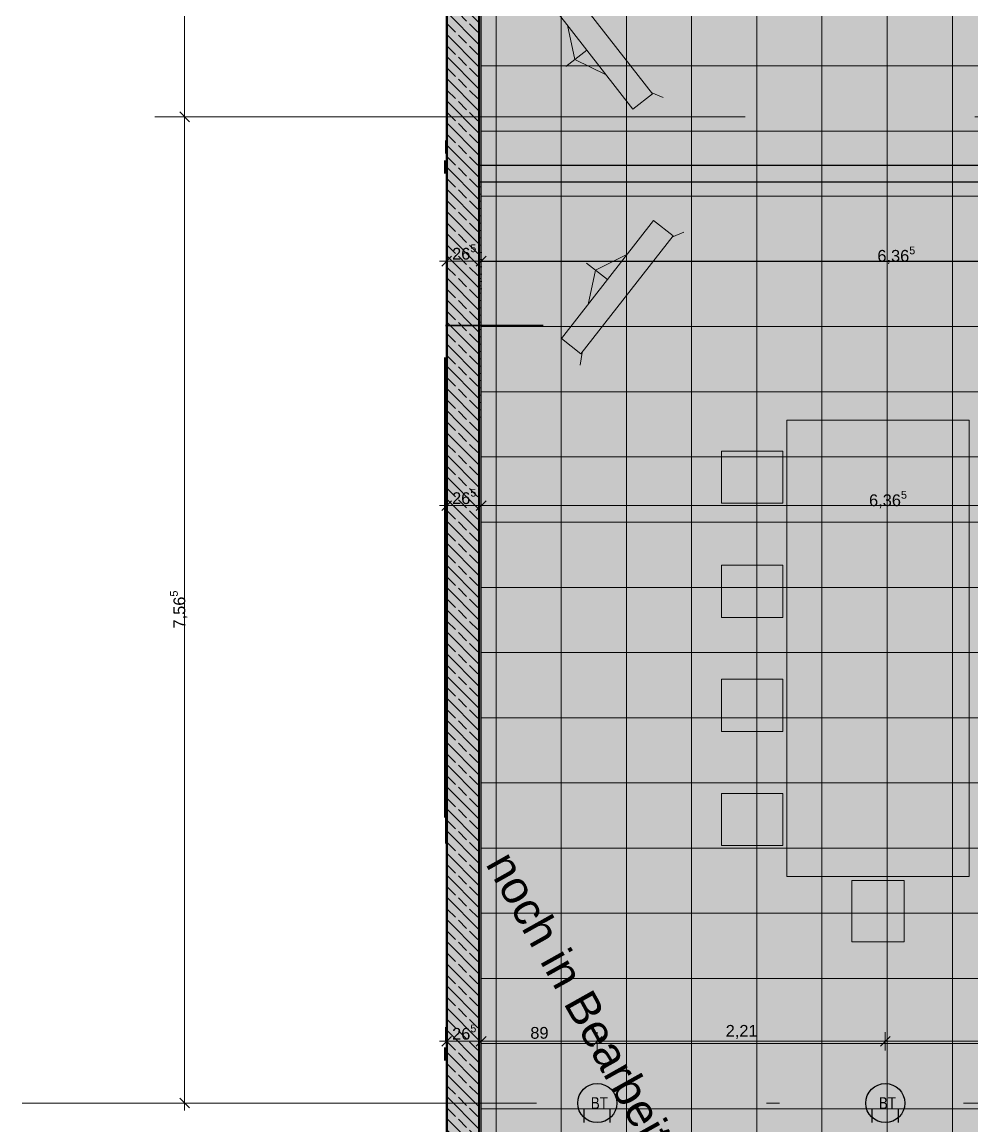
# Model space of a CAD drawing. Header units: metres. Extents: x -22.4 to 53.1, y 133.6 to 157.9.
# Drawn here: x -22.43 to -15.14, y 138.36 to 146.83 of the extents above; entities that cross this region are included whole.
import ezdxf

# ---------------------------------------------------------------- set-up
doc = ezdxf.new("R2010")
doc.units = ezdxf.units.M
doc.header["$MEASUREMENT"] = 0
doc.linetypes.add('Punktlinie', pattern=[0.0035, 0, -0.0035])
doc.linetypes.add('Strichpunktlinie', pattern=[0.006703, 0.003528, -0.001764, 0, -0.001411])
for name, color, linetype in [('00  Raster', 7, 'Continuous'), ('10  Wand Massiv', 7, 'Continuous'), ('10  Wand Massiv_Schnittschraffur', 7, 'Continuous'), ('20  TGA - Revi+BT', 7, 'Continuous'), ('20  Wand Leichtbau', 7, 'Continuous'), ('30  Grundstück Grenze', 7, 'Continuous'), ('40  Bemaßung 1_50 Achse', 7, 'Continuous'), ('40 Bemaßung 1_ 50 Bodenspiegel', 7, 'Continuous'), ('50  NUF - Raumstempel', 7, 'Continuous'), ('70  Schnittlinien', 7, 'Continuous'), ('Neubau_10  Wand Massiv', 7, 'Continuous'), ('Neubau_20  Boden Aufbauten', 7, 'Continuous'), ('Neubau_20  Boden Aufbauten_Deckschraffur', 7, 'Continuous'), ('Neubau_20  Möbel', 7, 'Continuous'), ('Neubau_20  TGA - Revi+BT', 7, 'Continuous'), ('Neubau_20 Wand Leichtbau MIETERAUSBAU', 7, 'Continuous'), ('Neubau_20 Wand Leichtbau MIETERAUSBAU_Schnittschraffur', 7, 'Continuous')]:
    doc.layers.add(name, color=color, linetype=linetype)
doc.styles.add('ERSTELLTER_STIL_1', font='')
doc.styles.add('ERSTELLTER_STIL_2', font='')
doc.styles.get('ERSTELLTER_STIL_1').set_extended_font_data('Arial')
doc.styles.get('ERSTELLTER_STIL_2').set_extended_font_data('Arial Narrow')
pattern_1 = [(26.86749, (-110.107942, 75.264664), (-0.0112982155, 0.0223013526), [0, -0.025])]

msp = doc.modelspace()

# ---------------------------------------------------------------- hatches: boundary and pattern name
at = {"layer": '10  Wand Massiv_Schnittschraffur', "linetype": 'Continuous', "lineweight": 0, "true_color": 0xffffff}
for points in [[(-18.9216, 143.7549), (-18.9216, 150.5445), (-19.1716, 150.5445), (-19.1716, 143.7549)], [(-18.9066, 145.73), (-18.9066, 150.5445), (-18.9216, 150.5445), (-18.9216, 145.73)], [(-18.9216, 145.605), (-18.9216, 143.7549), (-18.9066, 143.7549), (-18.9066, 145.605)], [(-18.9216, 137.9199), (-18.9216, 143.7549), (-19.1716, 143.7549), (-19.1716, 137.9199)], [(-18.9066, 137.9199), (-18.9066, 143.7549), (-18.9216, 143.7549), (-18.9216, 137.9199)]]:
    msp.add_hatch(color=7, dxfattribs=at).paths.add_polyline_path(points)
at = {"layer": '10  Wand Massiv_Schnittschraffur', "linetype": 'Continuous', "lineweight": 13, "true_color": 0x000100}
h = msp.add_hatch(dxfattribs=at)
h.set_pattern_fill('Beton__Stahlbeton_0001', color=98, style=0, pattern_type=2)
h.set_pattern_definition([(135, (-110.10794, 75.26466), (0.08485281, 0.08485281), []), (135, (-110.15037, 75.22224), (0.08485281, 0.08485281), [0.09, -0.03])])
h.paths.add_polyline_path([(-18.9216, 143.7549), (-18.9216, 150.5445), (-19.1716, 150.5445), (-19.1716, 143.7549)])
h = msp.add_hatch(dxfattribs=at)
h.set_pattern_fill('Gips_0001', color=98, style=0, pattern_type=2)
h.set_pattern_definition(pattern_1)
h.paths.add_polyline_path([(-18.9066, 145.73), (-18.9066, 150.5445), (-18.9216, 150.5445), (-18.9216, 145.73)])
h = msp.add_hatch(dxfattribs=at)
h.set_pattern_fill('Gips_0001', color=98, style=0, pattern_type=2)
h.set_pattern_definition(pattern_1)
h.paths.add_polyline_path([(-18.9216, 145.605), (-18.9216, 143.7549), (-18.9066, 143.7549), (-18.9066, 145.605)])
h = msp.add_hatch(dxfattribs=at)
h.set_pattern_fill('Beton__Stahlbeton_0001', color=98, style=0, pattern_type=2)
h.set_pattern_definition([(135, (-110.10794, 75.26466), (0.08485281, 0.08485281), []), (135, (-110.15037, 75.22224), (0.08485281, 0.08485281), [0.09, -0.03])])
h.paths.add_polyline_path([(-18.9216, 137.9199), (-18.9216, 143.7549), (-19.1716, 143.7549), (-19.1716, 137.9199)])
h = msp.add_hatch(dxfattribs=at)
h.set_pattern_fill('Gips_0001', color=98, style=0, pattern_type=2)
h.set_pattern_definition(pattern_1)
h.paths.add_polyline_path([(-18.9066, 137.9199), (-18.9066, 143.7549), (-18.9216, 143.7549), (-18.9216, 137.9199)])
at = {"layer": 'Neubau_20  Boden Aufbauten_Deckschraffur', "linetype": 'Continuous', "lineweight": 0, "true_color": 0xffffff}
msp.add_hatch(color=7, dxfattribs=at).paths.add_polyline_path([(-10.4166, 150.382), (-18.9066, 150.382), (-18.9066, 145.78), (-18.9066, 137.9199), (-12.5191, 137.9199), (-12.4315, 137.9199), (-12.4315, 143.6799), (-12.4941, 143.6799), (-12.4941, 145.73), (-12.3691, 145.73), (-9.8816, 145.7299), (-9.8816, 150.225), (-10.4166, 150.225)])
at = {"layer": 'Neubau_20  Boden Aufbauten_Deckschraffur', "linetype": 'Continuous', "lineweight": 18}
h = msp.add_hatch(dxfattribs=at)
h.set_pattern_fill('Verband__Quadrat__50x50__4D', color=6, style=0, pattern_type=2)
h.set_pattern_definition([(0, (-7.29265, 148.9955), (0, 0.5), []), (90, (-7.29265, 148.9955), (-0.5, 0), [])])
h.paths.add_polyline_path([(-10.4166, 150.382), (-18.9066, 150.382), (-18.9066, 145.78), (-18.9066, 137.9199), (-12.5191, 137.9199), (-12.4315, 137.9199), (-12.4315, 143.6799), (-12.4941, 143.6799), (-12.4941, 145.73), (-12.3691, 145.73), (-9.8816, 145.7299), (-9.8816, 150.225), (-10.4166, 150.225)])
at = {"layer": 'Neubau_20 Wand Leichtbau MIETERAUSBAU_Schnittschraffur', "linetype": 'Continuous', "lineweight": 18}
for points in [[(-18.9216, 145.73), (-18.9216, 145.605), (-18.9066, 145.605), (-18.9066, 145.73)], [(-18.9066, 145.605), (-12.494, 145.605), (-12.369, 145.73), (-18.9066, 145.73)]]:
    msp.add_hatch(color=9, dxfattribs=at).paths.add_polyline_path(points)

# ---------------------------------------------------------------- linework, layer by layer
at = {"layer": '00  Raster', "color": 7, "linetype": 'Strichpunktlinie', "lineweight": 13, "ltscale": 1000}
for p, q in [((-19.1816, 133.7291), (-19.1816, 155.8899)), ((-22.0094, 138.5399), (-22.4289, 138.5399)), ((-22.0094, 138.5399), (33.1556, 138.5399))]:
    msp.add_line(p, q, dxfattribs=at)
at = {"layer": '00  Raster', "color": 5, "linetype": 'Strichpunktlinie', "lineweight": 13, "ltscale": 1000}
for q in [(-21.4108, 146.1049), (33.1556, 146.1049)]:
    msp.add_line((-20.4108, 146.1049), q, dxfattribs=at)
at = {"layer": '10  Wand Massiv', "color": 7, "linetype": 'Continuous', "lineweight": 50, "ltscale": 1000}
for p, q in [((-18.9216, 145.73), (-18.9216, 150.5445)), ((-18.9216, 145.73), (-18.9216, 145.605)), ((-18.9216, 145.73), (-18.9216, 145.605)), ((-18.9216, 143.7549), (-18.9216, 145.605)), ((-18.9216, 137.9199), (-18.9216, 143.7549))]:
    msp.add_line(p, q, dxfattribs=at)
at = {"layer": '10  Wand Massiv', "color": 7, "linetype": 'Continuous', "lineweight": 50, "ltscale": 1000, "flags": 128}
for points in [[(-19.1716, 150.5445), (-19.1716, 143.7549)], [(-19.1716, 143.7549), (-19.1716, 137.9199)]]:
    msp.add_lwpolyline(points, dxfattribs=at)
at = {"layer": '10  Wand Massiv', "color": 7, "linetype": 'Continuous', "lineweight": 13, "ltscale": 1000, "flags": 128}
for points in [[(-18.9066, 145.73), (-18.9066, 150.5445)], [(-18.9066, 143.7549), (-18.9066, 145.605)], [(-18.9066, 137.9199), (-18.9066, 143.7549)]]:
    msp.add_lwpolyline(points, dxfattribs=at)
at = {"layer": '30  Grundstück Grenze', "color": 1, "linetype": 'Strichpunktlinie', "lineweight": 100, "ltscale": 1000, "flags": 128}
msp.add_lwpolyline([(-19.1814, 157.8648), (-19.1816, 137.562), (-17.028, 133.7291)], dxfattribs=at)
at = {"layer": '40  Bemaßung 1_50 Achse', "color": 7, "linetype": 'Continuous', "lineweight": 13, "ltscale": 1000}
for p, q in [((-21.1816, 152.3899), (-21.1816, 146.1049)), ((-21.1441, 146.0674), (-21.2191, 146.1424)), ((-21.2519, 146.1049), (-21.1113, 146.1049)), ((-21.1816, 146.1049), (-21.1816, 138.5399)), ((-21.2519, 138.5399), (-21.1113, 138.5399)), ((-21.2191, 138.5774), (-21.1441, 138.5024)), ((-21.1816, 138.5399), (-21.1816, 138.4837))]:
    msp.add_line(p, q, dxfattribs=at)
at = {"layer": '40 Bemaßung 1_ 50 Bodenspiegel', "color": 7, "linetype": 'Continuous', "lineweight": 13, "ltscale": 1000}
for p, q in [((-19.1341, 145.0352), (-19.2091, 144.9602)), ((-19.1716, 144.9274), (-19.1716, 145.0681)), ((-18.8691, 145.0352), (-18.9441, 144.9602)), ((-18.9066, 144.9274), (-18.9066, 145.0681)), ((-19.2278, 144.9977), (-19.1716, 144.9977)), ((-19.1716, 144.9977), (-18.9066, 144.9977)), ((-18.9066, 144.9977), (-12.5441, 144.9977)), ((-19.1716, 143.0526), (-19.1716, 143.1932)), ((-18.9066, 143.0526), (-18.9066, 143.1932)), ((-19.2278, 143.1229), (-19.1716, 143.1229)), ((-19.1341, 143.1604), (-19.2091, 143.0854)), ((-19.1716, 143.1229), (-18.9066, 143.1229)), ((-18.8691, 143.1604), (-18.9441, 143.0854)), ((-18.9066, 143.1229), (-12.5441, 143.1229)), ((-19.1341, 139.052), (-19.2091, 138.977)), ((-19.1716, 138.9442), (-19.1716, 139.0848)), ((-18.8691, 139.052), (-18.9441, 138.977)), ((-18.9066, 138.9442), (-18.9066, 139.0848)), ((-17.9791, 139.052), (-18.0541, 138.977)), ((-18.0166, 138.9442), (-18.0166, 139.0848)), ((-15.7691, 139.052), (-15.8441, 138.977)), ((-15.8066, 138.9442), (-15.8066, 139.0848)), ((-19.2278, 139.0145), (-19.1716, 139.0145)), ((-19.1716, 139.0145), (-18.9066, 139.0145)), ((-18.9066, 139.0145), (-18.0166, 139.0145)), ((-18.0166, 139.0145), (-15.8066, 139.0145)), ((-15.8066, 139.0145), (-13.7816, 139.0145))]:
    msp.add_line(p, q, dxfattribs=at)
at = {"layer": '50  NUF - Raumstempel', "color": 7, "linetype": 'Punktlinie', "lineweight": 13, "ltscale": 1000, "flags": 128}
msp.add_lwpolyline([(-18.9066, 137.869), (-18.9066, 150.382), (-9.7966, 150.382), (-9.7966, 152.8749), (3.7184, 152.8749), (3.7184, 152.6049), (3.5534, 152.6049), (3.5534, 152.1749), (3.7184, 152.1749), (3.7184, 146.3199), (3.5534, 146.3199), (3.5534, 145.8899), (3.7184, 145.8899), (3.7184, 145.7049), (-1.7166, 145.7049), (-1.7166, 141.4699), (-3.0116, 141.4699), (-3.0116, 138.1049), (-5.6066, 138.1049), (-5.6066, 137.869)], close=True, dxfattribs=at)
at = {"layer": '70  Schnittlinien', "color": 7, "linetype": 'Strichpunktlinie', "lineweight": 35, "ltscale": 1000}
msp.add_line((-19.1816, 144.5041), (-18.4316, 144.5041), dxfattribs=at)
at = {"layer": 'Neubau_10  Wand Massiv', "color": 7, "linetype": 'Continuous', "lineweight": 25, "ltscale": 1000}
for p, q in [((-18.9066, 145.73), (-18.9216, 145.73)), ((-18.9066, 145.73), (-18.9216, 145.73)), ((-18.9216, 145.605), (-18.9066, 145.605)), ((-18.9216, 145.605), (-18.9066, 145.605))]:
    msp.add_line(p, q, dxfattribs=at)
at = {"layer": 'Neubau_20  Boden Aufbauten', "color": 7, "linetype": 'Continuous', "lineweight": 13, "ltscale": 1000, "flags": 128}
msp.add_lwpolyline([(-10.4166, 150.382), (-18.9066, 150.382), (-18.9066, 145.78), (-18.9066, 137.9199), (-12.5191, 137.9199), (-12.4315, 137.9199), (-12.4315, 143.6799), (-12.4941, 143.6799), (-12.4941, 145.73), (-12.3691, 145.73), (-9.8816, 145.7299), (-9.8816, 150.225), (-10.4166, 150.225)], close=True, dxfattribs=at)
at = {"layer": 'Neubau_20  Möbel', "color": 9, "linetype": 'Continuous', "lineweight": 18, "ltscale": 1000}
for p, q in [((-18.1878, 146.5454), (-18.2449, 146.8082)), ((-18.0959, 146.617), (-18.258, 146.4907)), ((-18.1878, 146.5454), (-17.9469, 146.4257)), ((-17.5096, 146.2526), (-17.6019, 146.292)), ((-17.3516, 145.2209), (-17.444, 145.1815)), ((-18.0298, 144.9281), (-17.7889, 145.0477)), ((-17.9379, 144.8565), (-18.1, 144.9828)), ((-18.0298, 144.9281), (-18.0869, 144.6652)), ((-18.1479, 144.1988), (-18.1323, 144.298))]:
    msp.add_line(p, q, dxfattribs=at)
at = {"layer": 'Neubau_20  Möbel', "color": 9, "linetype": 'Continuous', "lineweight": 18, "ltscale": 1000, "flags": 128}
for points in [[(-17.593, 146.2805), (-18.2992, 147.1869), (-18.449, 147.0702), (-17.7429, 146.1638)], [(-17.4351, 145.1929), (-18.1412, 144.2866), (-18.291, 144.4033), (-17.5849, 145.3097)], [(-16.5621, 143.778), (-15.1621, 143.7778), (-15.1628, 140.2778), (-16.5628, 140.278)], [(-16.5921, 143.5406), (-16.5922, 143.1406), (-17.0622, 143.1406), (-17.0621, 143.5406)], [(-16.5923, 142.6656), (-16.5924, 142.2656), (-17.0624, 142.2656), (-17.0623, 142.6656)], [(-16.5925, 141.7906), (-16.5926, 141.3906), (-17.0626, 141.3906), (-17.0625, 141.7906)], [(-16.5926, 140.9156), (-16.5927, 140.5156), (-17.0627, 140.5156), (-17.0626, 140.9156)], [(-16.0628, 140.248), (-15.6628, 140.2479), (-15.6629, 139.7779), (-16.0629, 139.778)]]:
    msp.add_lwpolyline(points, close=True, dxfattribs=at)
at = {"layer": 'Neubau_20  TGA - Revi+BT', "color": 1, "linetype": 'Continuous', "lineweight": 25, "ltscale": 1000}
for p, q in [((-18.1166, 138.3899), (-18.1166, 138.4899)), ((-17.9166, 138.3899), (-17.9166, 138.4899)), ((-15.9066, 138.3899), (-15.9066, 138.4899)), ((-15.7066, 138.3899), (-15.7066, 138.4899))]:
    msp.add_line(p, q, dxfattribs=at)
for centre in [(-18.0166, 138.5399), (-15.8066, 138.5399)]:
    msp.add_circle(centre, 0.15, dxfattribs=at)
at = {"layer": 'Neubau_20 Wand Leichtbau MIETERAUSBAU', "color": 7, "linetype": 'Continuous', "lineweight": 25, "ltscale": 1000, "flags": 128}
for points in [[(-12.369, 145.73), (-18.9066, 145.73)], [(-18.9066, 145.605), (-12.494, 145.605)]]:
    msp.add_lwpolyline(points, dxfattribs=at)

# ---------------------------------------------------------------- texts
at = {"layer": '20  TGA - Revi+BT', "color": 1, "linetype": 'Continuous', "lineweight": 25, "char_height": 0.09, "attachment_point": 6, "rotation": 359.99983, "style": 'ERSTELLTER_STIL_2'}
for insert in [(-17.9347, 138.5404), (-15.7247, 138.5404)]:
    msp.add_mtext('\\A1;{\\pqr;\\fArial Narrow|b0|i0|c0|p38;BT }', dxfattribs=dict(at, insert=insert))
at = {"layer": '20  Wand Leichtbau', "color": 7, "linetype": 'Continuous', "lineweight": 100, "insert": (-18.6592, 140.4974), "char_height": 0.25, "attachment_point": 1, "rotation": 299.26249, "style": 'ERSTELLTER_STIL_1'}
msp.add_mtext('\\A1;{\\pql;\\fArial|b0|i0|c0|p38;noch in Bearbeitung}', dxfattribs=at)
at = {"layer": '40  Bemaßung 1_50 Achse', "color": 7, "linetype": 'Continuous', "lineweight": 13, "insert": (-21.1512, 142.1801), "char_height": 0.09, "attachment_point": 7, "rotation": 90, "style": 'ERSTELLTER_STIL_1'}
msp.add_mtext('\\A1;{\\pql;\\fArial|b0|i0|c0|p38;7,56\\fArial|b0|i0|c0|p38;\\A1{\\H.66x;\\S5^  ;}}', dxfattribs=at)
at = {"layer": '40 Bemaßung 1_ 50 Bodenspiegel', "color": 7, "linetype": 'Continuous', "lineweight": 13, "char_height": 0.09, "attachment_point": 7, "style": 'ERSTELLTER_STIL_1'}
for s, insert, rotation in [('\\A1;{\\pql;\\fArial|b0|i0|c0|p38;26\\fArial|b0|i0|c0|p38;\\A1{\\H.66x;\\S5^  ;}}', (-19.1299, 144.9834), 0), ('\\A1;{\\pql;\\fArial|b0|i0|c0|p38;6,36\\fArial|b0|i0|c0|p38;\\A1{\\H.66x;\\S5^  ;}}', (-15.8676, 144.9674), 0), ('\\A1;{\\pql;\\fArial|b0|i0|c0|p38;26\\fArial|b0|i0|c0|p38;\\A1{\\H.66x;\\S5^  ;}}', (-19.1299, 143.1086), 360), ('\\A1;{\\pql;\\fArial|b0|i0|c0|p38;6,36\\fArial|b0|i0|c0|p38;\\A1{\\H.66x;\\S5^  ;}}', (-15.9313, 143.0926), 360), ('\\A1;{\\pql;\\fArial|b0|i0|c0|p38;26\\fArial|b0|i0|c0|p38;\\A1{\\H.66x;\\S5^  ;}}', (-19.1299, 139.0002), 360)]:
    msp.add_mtext(s, dxfattribs=dict(at, insert=insert, rotation=rotation))
at = {"layer": '40 Bemaßung 1_ 50 Bodenspiegel', "color": 7, "linetype": 'Continuous', "lineweight": 13, "char_height": 0.09, "attachment_point": 7, "rotation": 360, "style": 'ERSTELLTER_STIL_1'}
for s, insert, width in [('\\A1;{\\pql;\\fArial|b0|i0|c0|p38;89}', (-18.5299, 139.0325), 0.136595), ('\\A1;{\\pql;\\fArial|b0|i0|c0|p38;2,21}', (-17.0313, 139.0325), 0.239452)]:
    msp.add_mtext(s, dxfattribs=dict(at, insert=insert, width=width))

doc.saveas('drawing.dxf')
